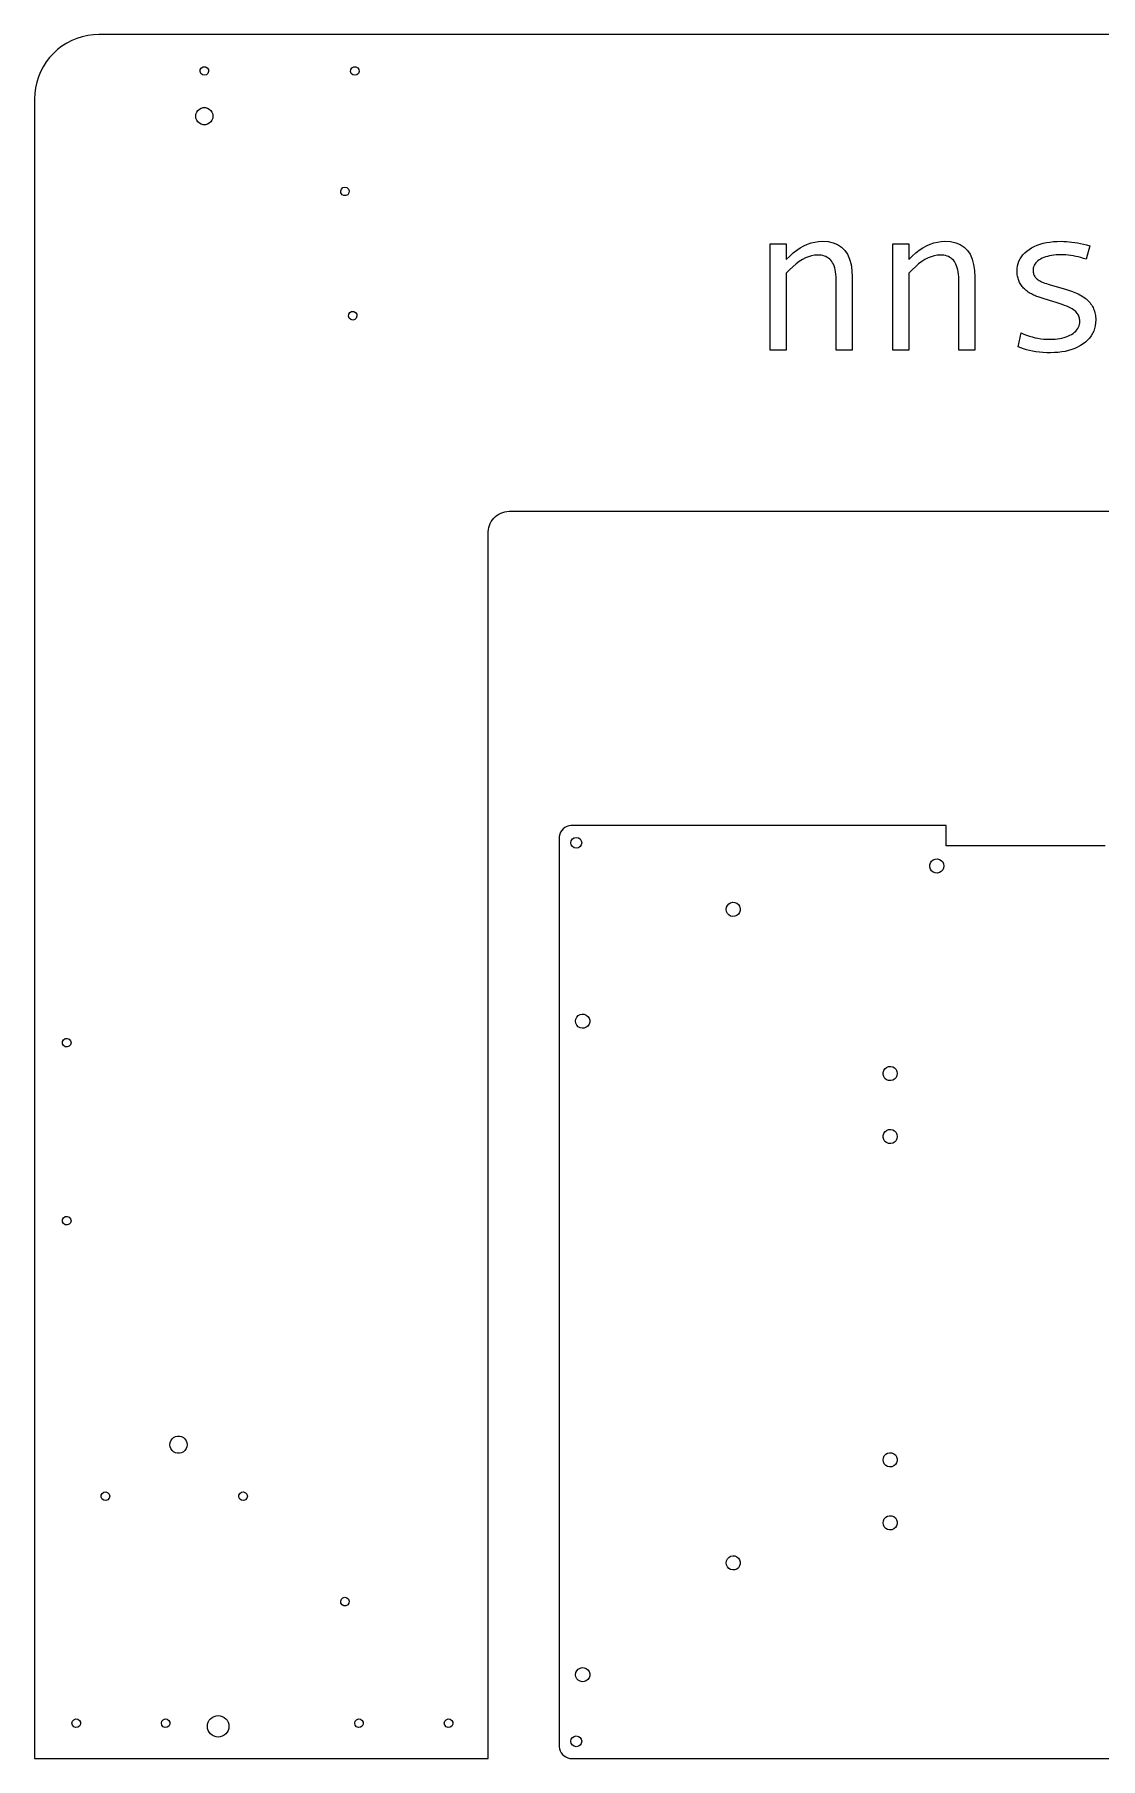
# Model space of a CAD drawing. Header units: metres. Extents: x -237 to 237, y 0 to 401.
# Drawn here: x -237.2 to 10.7, y 0 to 401 of the extents above; entities that cross this region are included whole.
import ezdxf

# ---------------------------------------------------------------- set-up
doc = ezdxf.new("R2010")
doc.units = ezdxf.units.M

msp = doc.modelspace()

# ---------------------------------------------------------------- linework, layer by layer
for p, q in [((-222.25, 401), (-223.557, 400.943)), ((222.25, 401), (-222.25, 401)), ((-231.892, 397.491), (-232.857, 396.607)), ((-230.854, 398.287), (-231.892, 397.491)), ((-229.75, 398.99), (-230.854, 398.287)), ((-228.589, 399.595), (-229.75, 398.99)), ((-227.38, 400.095), (-228.589, 399.595)), ((-226.132, 400.489), (-227.38, 400.095)), ((-224.855, 400.772), (-226.132, 400.489)), ((-223.557, 400.943), (-224.855, 400.772)), ((-235.24, 393.5), (-235.845, 392.339)), ((-234.537, 394.604), (-235.24, 393.5)), ((-233.741, 395.642), (-234.537, 394.604)), ((-232.857, 396.607), (-233.741, 395.642)), ((-198.685, 392.855), (-198.413, 393.249)), ((-198.413, 393.249), (-197.989, 393.471)), ((-197.989, 393.471), (-197.511, 393.471)), ((-197.511, 393.471), (-197.087, 393.249)), ((-197.087, 393.249), (-196.815, 392.855)), ((-163.685, 392.855), (-163.413, 393.249)), ((-163.413, 393.249), (-162.989, 393.471)), ((-162.989, 393.471), (-162.511, 393.471)), ((-162.511, 393.471), (-162.087, 393.249)), ((-162.087, 393.249), (-161.815, 392.855)), ((-236.739, 389.882), (-237.022, 388.605)), ((-236.345, 391.13), (-236.739, 389.882)), ((-235.845, 392.339), (-236.345, 391.13)), ((-198.743, 392.379), (-198.685, 392.855)), ((-198.573, 391.932), (-198.743, 392.379)), ((-198.215, 391.615), (-198.573, 391.932)), ((-197.75, 391.5), (-198.215, 391.615)), ((-197.285, 391.615), (-197.75, 391.5)), ((-196.927, 391.932), (-197.285, 391.615)), ((-196.757, 392.379), (-196.927, 391.932)), ((-196.815, 392.855), (-196.757, 392.379)), ((-163.743, 392.379), (-163.685, 392.855)), ((-163.573, 391.932), (-163.743, 392.379)), ((-163.215, 391.615), (-163.573, 391.932)), ((-162.75, 391.5), (-163.215, 391.615)), ((-162.285, 391.615), (-162.75, 391.5)), ((-161.927, 391.932), (-162.285, 391.615)), ((-161.757, 392.379), (-161.927, 391.932)), ((-161.815, 392.855), (-161.757, 392.379)), ((-237.193, 387.307), (-237.25, 386)), ((-237.25, 386), (-237.25, 0)), ((-237.022, 388.605), (-237.193, 387.307)), ((-199.75, 382), (-199.692, 382.479)), ((-199.692, 381.521), (-199.75, 382)), ((-199.692, 382.479), (-199.521, 382.929)), ((-199.521, 381.071), (-199.692, 381.521)), ((-199.521, 382.929), (-199.247, 383.326)), ((-199.247, 380.674), (-199.521, 381.071)), ((-199.247, 383.326), (-198.886, 383.646)), ((-198.886, 383.646), (-198.459, 383.87)), ((-198.459, 383.87), (-197.991, 383.985)), ((-197.991, 383.985), (-197.509, 383.985)), ((-197.509, 383.985), (-197.041, 383.87)), ((-197.041, 383.87), (-196.614, 383.646)), ((-196.614, 383.646), (-196.253, 383.326)), ((-196.253, 383.326), (-195.979, 382.929)), ((-195.979, 381.071), (-196.253, 380.674)), ((-195.979, 382.929), (-195.808, 382.479)), ((-195.808, 381.521), (-195.979, 381.071)), ((-195.808, 382.479), (-195.75, 382)), ((-195.75, 382), (-195.808, 381.521)), ((-198.886, 380.354), (-199.247, 380.674)), ((-198.459, 380.13), (-198.886, 380.354)), ((-197.991, 380.015), (-198.459, 380.13)), ((-197.509, 380.015), (-197.991, 380.015)), ((-197.041, 380.13), (-197.509, 380.015)), ((-196.614, 380.354), (-197.041, 380.13)), ((-196.253, 380.674), (-196.614, 380.354)), ((-166.043, 364.611), (-165.873, 365.058)), ((-165.873, 365.058), (-165.515, 365.375)), ((-165.515, 365.375), (-165.05, 365.49)), ((-165.05, 365.49), (-164.585, 365.375)), ((-164.585, 365.375), (-164.227, 365.058)), ((-164.227, 365.058), (-164.057, 364.611)), ((-165.985, 364.135), (-166.043, 364.611)), ((-165.713, 363.741), (-165.985, 364.135)), ((-165.289, 363.519), (-165.713, 363.741)), ((-164.811, 363.519), (-165.289, 363.519)), ((-164.387, 363.741), (-164.811, 363.519)), ((-164.115, 364.135), (-164.387, 363.741)), ((-164.057, 364.611), (-164.115, 364.135)), ((-54.9051, 352.852), (-54.0262, 352.894)), ((-54.0262, 352.894), (-52.7046, 352.81)), ((-26.4002, 352.852), (-25.5213, 352.894)), ((-25.5213, 352.894), (-24.1997, 352.81)), ((0.58505, 352.875), (1.49355, 352.894)), ((1.49355, 352.894), (2.09901, 352.884)), ((2.09901, 352.884), (2.71779, 352.853)), ((-66.1422, 327.55), (-66.1422, 352.318)), ((-66.1422, 352.318), (-62.4302, 352.318)), ((-62.4302, 352.318), (-62.4302, 348.67)), ((-62.4302, 348.67), (-61.6283, 349.473)), ((-61.6283, 349.473), (-60.8179, 350.191)), ((-60.8179, 350.191), (-59.9989, 350.824)), ((-59.9989, 350.824), (-59.1713, 351.373)), ((-59.1713, 351.373), (-58.3352, 351.838)), ((-57.9406, 349.018), (-58.664, 348.638)), ((-58.3352, 351.838), (-57.4905, 352.218)), ((-57.2273, 349.314), (-57.9406, 349.018)), ((-57.4905, 352.218), (-56.6373, 352.514)), ((-56.524, 349.525), (-57.2273, 349.314)), ((-56.6373, 352.514), (-55.7755, 352.725)), ((-55.8306, 349.652), (-56.524, 349.525)), ((-55.1472, 349.694), (-55.8306, 349.652)), ((-55.7755, 352.725), (-54.9051, 352.852)), ((-54.7084, 349.679), (-55.1472, 349.694)), ((-54.2936, 349.635), (-54.7084, 349.679)), ((-53.9027, 349.56), (-54.2936, 349.635)), ((-53.5358, 349.456), (-53.9027, 349.56)), ((-53.1929, 349.323), (-53.5358, 349.456)), ((-52.874, 349.159), (-53.1929, 349.323)), ((-52.5791, 348.966), (-52.874, 349.159)), ((-52.7046, 352.81), (-51.522, 352.558)), ((-52.3082, 348.744), (-52.5791, 348.966)), ((-51.522, 352.558), (-50.4786, 352.137)), ((-50.4786, 352.137), (-49.5744, 351.549)), ((-49.5744, 351.549), (-48.8092, 350.792)), ((-48.8092, 350.792), (-48.1832, 349.867)), ((-48.1832, 349.867), (-47.6962, 348.774)), ((-37.6373, 327.55), (-37.6373, 352.318)), ((-37.6373, 352.318), (-33.9253, 352.318)), ((-33.9253, 352.318), (-33.9253, 348.67)), ((-33.9253, 348.67), (-33.1234, 349.473)), ((-33.1234, 349.473), (-32.313, 350.191)), ((-32.313, 350.191), (-31.494, 350.824)), ((-31.494, 350.824), (-30.6664, 351.373)), ((-30.6664, 351.373), (-29.8303, 351.838)), ((-29.4358, 349.018), (-30.1591, 348.638)), ((-29.8303, 351.838), (-28.9856, 352.218)), ((-28.7224, 349.314), (-29.4358, 349.018)), ((-28.9856, 352.218), (-28.1324, 352.514)), ((-28.0191, 349.525), (-28.7224, 349.314)), ((-28.1324, 352.514), (-27.2706, 352.725)), ((-27.3257, 349.652), (-28.0191, 349.525)), ((-26.6423, 349.694), (-27.3257, 349.652)), ((-27.2706, 352.725), (-26.4002, 352.852)), ((-26.2035, 349.679), (-26.6423, 349.694)), ((-25.7887, 349.635), (-26.2035, 349.679)), ((-25.3978, 349.56), (-25.7887, 349.635)), ((-25.031, 349.456), (-25.3978, 349.56)), ((-24.6881, 349.323), (-25.031, 349.456)), ((-24.3692, 349.159), (-24.6881, 349.323)), ((-24.0742, 348.966), (-24.3692, 349.159)), ((-24.1997, 352.81), (-23.0172, 352.558)), ((-23.8033, 348.744), (-24.0742, 348.966)), ((-23.0172, 352.558), (-21.9738, 352.137)), ((-21.9738, 352.137), (-21.0695, 351.549)), ((-21.0695, 351.549), (-20.3043, 350.792)), ((-20.3043, 350.792), (-19.6783, 349.867)), ((-19.6783, 349.867), (-19.1914, 348.774)), ((-8.04744, 348.819), (-7.739, 349.313)), ((-7.739, 349.313), (-7.37448, 349.78)), ((-7.37448, 349.78), (-6.95387, 350.22)), ((-6.95387, 350.22), (-6.47719, 350.635)), ((-6.47719, 350.635), (-5.94443, 351.022)), ((-5.94443, 351.022), (-5.36534, 351.378)), ((-5.36534, 351.378), (-4.74963, 351.696)), ((-4.74963, 351.696), (-4.09734, 351.977)), ((-4.09734, 351.977), (-3.40843, 352.22)), ((-3.40843, 352.22), (-2.68294, 352.426)), ((-2.9225, 348.949), (-3.28543, 348.759)), ((-2.53447, 349.119), (-2.9225, 348.949)), ((-2.68294, 352.426), (-1.92084, 352.594)), ((-2.12137, 349.268), (-2.53447, 349.119)), ((-1.6832, 349.398), (-2.12137, 349.268)), ((-1.92084, 352.594), (-1.12213, 352.725)), ((-1.21994, 349.508), (-1.6832, 349.398)), ((-0.7316, 349.598), (-1.21994, 349.508)), ((-1.12213, 352.725), (-0.28684, 352.819)), ((-0.21817, 349.668), (-0.7316, 349.598)), ((-0.28684, 352.819), (0.58505, 352.875)), ((0.32031, 349.718), (-0.21817, 349.668)), ((0.8839, 349.748), (0.32031, 349.718)), ((1.47255, 349.758), (0.8839, 349.748)), ((2.0253, 349.748), (1.47255, 349.758)), ((2.58514, 349.717), (2.0253, 349.748)), ((3.1521, 349.666), (2.58514, 349.717)), ((2.71779, 352.853), (3.34988, 352.802)), ((3.72615, 349.594), (3.1521, 349.666)), ((3.34988, 352.802), (3.99532, 352.73)), ((4.3073, 349.502), (3.72615, 349.594)), ((3.99532, 352.73), (4.65405, 352.638)), ((4.89555, 349.389), (4.3073, 349.502)), ((4.65405, 352.638), (5.32611, 352.525)), ((5.49091, 349.256), (4.89555, 349.389)), ((5.32611, 352.525), (6.01149, 352.392)), ((6.09335, 349.103), (5.49091, 349.256)), ((6.01149, 352.392), (6.71019, 352.239)), ((6.7029, 348.929), (6.09335, 349.103)), ((7.31955, 348.734), (6.7029, 348.929)), ((6.71019, 352.239), (7.42221, 352.065)), ((8.14755, 351.87), (7.31955, 348.734)), ((7.42221, 352.065), (8.14755, 351.87)), ((-61.657, 346.273), (-62.4302, 345.47)), ((-62.4302, 345.47), (-62.4302, 327.55)), ((-60.8938, 346.991), (-61.657, 346.273)), ((-60.1405, 347.624), (-60.8938, 346.991)), ((-59.3972, 348.173), (-60.1405, 347.624)), ((-58.664, 348.638), (-59.3972, 348.173)), ((-52.0612, 348.491), (-52.3082, 348.744)), ((-51.8382, 348.209), (-52.0612, 348.491)), ((-51.6376, 347.894), (-51.8382, 348.209)), ((-51.458, 347.542), (-51.6376, 347.894)), ((-51.2996, 347.154), (-51.458, 347.542)), ((-51.1624, 346.73), (-51.2996, 347.154)), ((-51.0462, 346.27), (-51.1624, 346.73)), ((-50.9512, 345.773), (-51.0462, 346.27)), ((-50.8772, 345.239), (-50.9512, 345.773)), ((-50.8244, 344.669), (-50.8772, 345.239)), ((-47.6962, 348.774), (-47.3484, 347.513)), ((-47.3484, 347.513), (-47.1398, 346.084)), ((-47.1398, 346.084), (-47.0702, 344.486)), ((-33.1521, 346.273), (-33.9253, 345.47)), ((-33.9253, 345.47), (-33.9253, 327.55)), ((-32.3889, 346.991), (-33.1521, 346.273)), ((-31.6356, 347.624), (-32.3889, 346.991)), ((-30.8923, 348.173), (-31.6356, 347.624)), ((-30.1591, 348.638), (-30.8923, 348.173)), ((-23.5563, 348.491), (-23.8033, 348.744)), ((-23.3333, 348.209), (-23.5563, 348.491)), ((-23.1327, 347.894), (-23.3333, 348.209)), ((-22.9532, 347.542), (-23.1327, 347.894)), ((-22.7948, 347.154), (-22.9532, 347.542)), ((-22.6575, 346.73), (-22.7948, 347.154)), ((-22.5413, 346.27), (-22.6575, 346.73)), ((-22.4463, 345.773), (-22.5413, 346.27)), ((-22.3724, 345.239), (-22.4463, 345.773)), ((-22.3195, 344.669), (-22.3724, 345.239)), ((-19.1914, 348.774), (-18.8436, 347.513)), ((-18.8436, 347.513), (-18.6349, 346.084)), ((-18.6349, 346.084), (-18.5653, 344.486)), ((-8.74843, 345.952), (-8.7204, 346.579)), ((-8.74239, 345.661), (-8.74843, 345.952)), ((-8.72423, 345.376), (-8.74239, 345.661)), ((-8.69398, 345.096), (-8.72423, 345.376)), ((-8.7204, 346.579), (-8.63628, 347.178)), ((-8.65163, 344.822), (-8.69398, 345.096)), ((-8.63628, 347.178), (-8.49608, 347.752)), ((-8.49608, 347.752), (-8.29979, 348.299)), ((-8.29979, 348.299), (-8.04744, 348.819)), ((-5.01892, 346.417), (-5.03644, 346.09)), ((-5.03644, 346.09), (-5.02841, 345.881)), ((-5.02841, 345.881), (-5.00435, 345.678)), ((-4.9664, 346.731), (-5.01892, 346.417)), ((-5.00435, 345.678), (-4.96425, 345.479)), ((-4.87885, 347.032), (-4.9664, 346.731)), ((-4.96425, 345.479), (-4.90811, 345.287)), ((-4.90811, 345.287), (-4.83594, 345.1)), ((-4.75627, 347.319), (-4.87885, 347.032)), ((-4.83594, 345.1), (-4.74771, 344.918)), ((-4.59868, 347.592), (-4.75627, 347.319)), ((-4.74771, 344.918), (-4.64345, 344.741)), ((-4.40607, 347.852), (-4.59868, 347.592)), ((-4.17844, 348.099), (-4.40607, 347.852)), ((-3.91579, 348.333), (-4.17844, 348.099)), ((-3.61812, 348.552), (-3.91579, 348.333)), ((-3.28543, 348.759), (-3.61812, 348.552)), ((-50.7928, 344.063), (-50.8244, 344.669)), ((-50.7822, 343.421), (-50.7928, 344.063)), ((-50.7822, 327.55), (-50.7822, 343.421)), ((-47.0702, 344.486), (-47.0702, 327.55)), ((-22.2879, 344.063), (-22.3195, 344.669)), ((-22.2773, 343.421), (-22.2879, 344.063)), ((-22.2773, 327.55), (-22.2773, 343.421)), ((-18.5653, 344.486), (-18.5653, 327.55)), ((-8.59718, 344.554), (-8.65163, 344.822)), ((-8.53064, 344.291), (-8.59718, 344.554)), ((-8.45198, 344.035), (-8.53064, 344.291)), ((-8.36124, 343.783), (-8.45198, 344.035)), ((-8.25838, 343.538), (-8.36124, 343.783)), ((-8.14343, 343.298), (-8.25838, 343.538)), ((-8.01666, 343.064), (-8.14343, 343.298)), ((-7.87875, 342.838), (-8.01666, 343.064)), ((-7.72971, 342.617), (-7.87875, 342.838)), ((-7.56952, 342.404), (-7.72971, 342.617)), ((-7.39818, 342.197), (-7.56952, 342.404)), ((-7.21571, 341.996), (-7.39818, 342.197)), ((-7.02211, 341.803), (-7.21571, 341.996)), ((-6.81735, 341.615), (-7.02211, 341.803)), ((-6.60147, 341.435), (-6.81735, 341.615)), ((-6.37444, 341.261), (-6.60147, 341.435)), ((-6.13991, 341.095), (-6.37444, 341.261)), ((-5.90152, 340.936), (-6.13991, 341.095)), ((-5.65927, 340.786), (-5.90152, 340.936)), ((-4.64345, 344.741), (-4.52315, 344.57)), ((-4.52315, 344.57), (-4.38681, 344.404)), ((-4.38681, 344.404), (-4.23444, 344.244)), ((-4.23444, 344.244), (-4.05779, 344.088)), ((-4.05779, 344.088), (-3.84903, 343.933)), ((-3.84903, 343.933), (-3.60818, 343.78)), ((-3.60818, 343.78), (-3.33524, 343.63)), ((-3.33524, 343.63), (-3.03018, 343.481)), ((-3.03018, 343.481), (-2.69304, 343.334)), ((-2.69304, 343.334), (-2.32378, 343.189)), ((-2.32378, 343.189), (-1.92244, 343.046)), ((-1.92244, 343.046), (-1.48898, 342.904)), ((-1.48898, 342.904), (-1.02344, 342.765)), ((-1.02344, 342.765), (2.49455, 341.74)), ((2.49455, 341.74), (2.97206, 341.599)), ((2.97206, 341.599), (3.43179, 341.452)), ((3.43179, 341.452), (3.87373, 341.301)), ((3.87373, 341.301), (4.29791, 341.144)), ((4.29791, 341.144), (4.7043, 340.981)), ((4.7043, 340.981), (5.09291, 340.813)), ((-5.41315, 340.645), (-5.65927, 340.786)), ((-5.16318, 340.511), (-5.41315, 340.645)), ((-4.90935, 340.386), (-5.16318, 340.511)), ((-4.65166, 340.269), (-4.90935, 340.386)), ((-4.39011, 340.16), (-4.65166, 340.269)), ((-4.12471, 340.059), (-4.39011, 340.16)), ((-3.85544, 339.967), (-4.12471, 340.059)), ((-2.90477, 339.663), (-3.85544, 339.967)), ((-1.21077, 339.133), (-2.90477, 339.663)), ((0.37955, 338.644), (-1.21077, 339.133)), ((1.06696, 338.426), (0.37955, 338.644)), ((1.70195, 338.209), (1.06696, 338.426)), ((2.28455, 337.995), (1.70195, 338.209)), ((2.81476, 337.782), (2.28455, 337.995)), ((3.29256, 337.572), (2.81476, 337.782)), ((3.71796, 337.363), (3.29256, 337.572)), ((4.09096, 337.156), (3.71796, 337.363)), ((4.41154, 336.951), (4.09096, 337.156)), ((4.67975, 336.748), (4.41154, 336.951)), ((5.09291, 340.813), (5.46375, 340.64)), ((5.46375, 340.64), (5.81679, 340.461)), ((5.81679, 340.461), (6.15205, 340.277)), ((6.15205, 340.277), (6.46954, 340.088)), ((6.46954, 340.088), (6.77043, 339.892)), ((6.77043, 339.892), (7.05588, 339.688)), ((7.05588, 339.688), (7.32587, 339.476)), ((7.32587, 339.476), (7.58043, 339.256)), ((7.58043, 339.256), (7.81955, 339.028)), ((7.81955, 339.028), (8.04323, 338.792)), ((8.04323, 338.792), (8.25146, 338.547)), ((8.25146, 338.547), (8.44427, 338.295)), ((8.44427, 338.295), (8.62163, 338.035)), ((8.62163, 338.035), (8.78355, 337.766)), ((8.78355, 337.766), (8.93024, 337.489)), ((8.93024, 337.489), (9.06148, 337.204)), ((9.06148, 337.204), (9.17728, 336.909)), ((9.17728, 336.909), (9.27763, 336.606)), ((-164.243, 335.459), (-164.185, 335.935)), ((-164.073, 335.012), (-164.243, 335.459)), ((-164.185, 335.935), (-163.913, 336.329)), ((-163.715, 334.695), (-164.073, 335.012)), ((-163.913, 336.329), (-163.489, 336.551)), ((-163.25, 334.58), (-163.715, 334.695)), ((-163.489, 336.551), (-163.011, 336.551)), ((-162.785, 334.695), (-163.25, 334.58)), ((-163.011, 336.551), (-162.587, 336.329)), ((-162.427, 335.012), (-162.785, 334.695)), ((-162.587, 336.329), (-162.315, 335.935)), ((-162.257, 335.459), (-162.427, 335.012)), ((-162.315, 335.935), (-162.257, 335.459)), ((4.89555, 336.547), (4.67975, 336.748)), ((5.07567, 336.344), (4.89555, 336.547)), ((5.23683, 336.136), (5.07567, 336.344)), ((5.37903, 335.923), (5.23683, 336.136)), ((5.3598, 332.578), (5.53395, 332.888)), ((5.50227, 335.704), (5.37903, 335.923)), ((5.60655, 335.479), (5.50227, 335.704)), ((5.53395, 332.888), (5.6694, 333.213)), ((5.69186, 335.249), (5.60655, 335.479)), ((5.6694, 333.213), (5.76614, 333.552)), ((5.75822, 335.014), (5.69186, 335.249)), ((5.80563, 334.774), (5.75822, 335.014)), ((5.76614, 333.552), (5.8242, 333.907)), ((5.83408, 334.527), (5.80563, 334.774)), ((5.8242, 333.907), (5.84355, 334.276)), ((5.84355, 334.276), (5.83408, 334.527)), ((9.27763, 336.606), (9.36255, 336.294)), ((9.4368, 333.25), (9.28835, 332.618)), ((9.36255, 336.294), (9.43204, 335.974)), ((9.43204, 335.974), (9.48607, 335.644)), ((9.52586, 333.912), (9.4368, 333.25)), ((9.48607, 335.644), (9.52467, 335.306)), ((9.52467, 335.306), (9.54784, 334.959)), ((9.55556, 334.603), (9.52586, 333.912)), ((9.54784, 334.959), (9.55556, 334.603)), ((-8.49243, 328.382), (-7.78044, 331.582)), ((-7.78044, 331.582), (-7.15411, 331.302)), ((-7.15411, 331.302), (-6.51875, 331.052)), ((-6.51875, 331.052), (-5.87436, 330.831)), ((-5.87436, 330.831), (-5.22092, 330.64)), ((-5.22092, 330.64), (-4.55844, 330.478)), ((-4.55844, 330.478), (-3.88692, 330.346)), ((-3.88692, 330.346), (-3.20636, 330.242)), ((-3.20636, 330.242), (-2.51675, 330.169)), ((-2.51675, 330.169), (-1.81812, 330.125)), ((-1.81812, 330.125), (-1.11043, 330.11)), ((-1.11043, 330.11), (-0.50494, 330.121)), ((-0.50494, 330.121), (0.07751, 330.156)), ((0.07751, 330.156), (0.63696, 330.213)), ((0.63696, 330.213), (1.17339, 330.293)), ((1.17339, 330.293), (1.6868, 330.395)), ((1.6868, 330.395), (2.17719, 330.521)), ((2.17719, 330.521), (2.64456, 330.669)), ((2.64456, 330.669), (3.08891, 330.84)), ((3.08891, 330.84), (3.51024, 331.034)), ((3.51024, 331.034), (3.90855, 331.251)), ((3.90855, 331.251), (4.2762, 331.487)), ((4.2762, 331.487), (4.60515, 331.737)), ((4.60515, 331.737), (4.8954, 332.003)), ((4.8954, 332.003), (5.14696, 332.283)), ((5.14696, 332.283), (5.3598, 332.578)), ((6.58655, 329.023), (5.97681, 328.634)), ((7.15067, 329.448), (6.58655, 329.023)), ((7.6554, 329.902), (7.15067, 329.448)), ((8.10074, 330.386), (7.6554, 329.902)), ((8.48671, 330.9), (8.10074, 330.386)), ((8.81329, 331.443), (8.48671, 330.9)), ((9.08051, 332.016), (8.81329, 331.443)), ((9.28835, 332.618), (9.08051, 332.016)), ((-62.4302, 327.55), (-66.1422, 327.55)), ((-47.0702, 327.55), (-50.7822, 327.55)), ((-33.9253, 327.55), (-37.6373, 327.55)), ((-18.5653, 327.55), (-22.2773, 327.55)), ((-7.88292, 328.114), (-8.49243, 328.382)), ((-7.24155, 327.875), (-7.88292, 328.114)), ((-6.56836, 327.664), (-7.24155, 327.875)), ((-5.86331, 327.481), (-6.56836, 327.664)), ((-5.12643, 327.326), (-5.86331, 327.481)), ((-4.35771, 327.199), (-5.12643, 327.326)), ((-3.55716, 327.101), (-4.35771, 327.199)), ((-2.72475, 327.03), (-3.55716, 327.101)), ((-1.86052, 326.988), (-2.72475, 327.03)), ((-0.96443, 326.974), (-1.86052, 326.988)), ((-0.06398, 326.994), (-0.96443, 326.974)), ((0.80415, 327.056), (-0.06398, 326.994)), ((1.64, 327.158), (0.80415, 327.056)), ((2.44356, 327.302), (1.64, 327.158)), ((3.2148, 327.486), (2.44356, 327.302)), ((3.95375, 327.712), (3.2148, 327.486)), ((4.6604, 327.978), (3.95375, 327.712)), ((5.33475, 328.285), (4.6604, 327.978)), ((5.97681, 328.634), (5.33475, 328.285)), ((-130.415, 288.501), (-130.058, 288.849)), ((-130.058, 288.849), (-129.669, 289.16)), ((-129.669, 289.16), (-129.25, 289.43)), ((-129.25, 289.43), (-128.806, 289.658)), ((-128.806, 289.658), (-128.342, 289.84)), ((-128.342, 289.84), (-127.863, 289.975)), ((-127.863, 289.975), (-127.372, 290.061)), ((-127.372, 290.061), (-126.875, 290.098)), ((-126.875, 290.098), (-126.75, 290.095)), ((-126.75, 290.095), (-126.75, 290.1)), ((-126.75, 290.1), (113.25, 290.1)), ((-131.75, 285.1), (-131.744, 285.1)), ((-131.75, 0), (-131.75, 285.1)), ((-131.744, 285.349), (-131.694, 285.845)), ((-131.744, 285.1), (-131.744, 285.349)), ((-131.694, 285.845), (-131.595, 286.334)), ((-131.595, 286.334), (-131.448, 286.81)), ((-131.448, 286.81), (-131.255, 287.269)), ((-131.255, 287.269), (-131.016, 287.707)), ((-131.016, 287.707), (-130.736, 288.119)), ((-130.736, 288.119), (-130.415, 288.501)), ((-113.455, 216.747), (-113.891, 216.511)), ((-112.986, 216.908), (-113.455, 216.747)), ((-112.498, 216.99), (-112.986, 216.908)), ((-25.26, 216.994), (-112.498, 216.99)), ((-25.26, 212.3), (-25.26, 216.994)), ((-115.209, 214.494), (-115.25, 214)), ((-115.25, 214), (-115.24, 2.75226)), ((-115.087, 214.974), (-115.209, 214.494)), ((-114.888, 215.428), (-115.087, 214.974)), ((-114.617, 215.843), (-114.888, 215.428)), ((-114.282, 216.207), (-114.617, 215.843)), ((-113.891, 216.511), (-114.282, 216.207)), ((-112.5, 213), (-112.405, 213.478)), ((-112.405, 212.522), (-112.5, 213)), ((-112.405, 213.478), (-112.134, 213.884)), ((-112.134, 213.884), (-111.728, 214.155)), ((-111.728, 214.155), (-111.25, 214.25)), ((-111.25, 214.25), (-110.772, 214.155)), ((-110.772, 214.155), (-110.366, 213.884)), ((-110.366, 213.884), (-110.095, 213.478)), ((-110.095, 213.478), (-110, 213)), ((-110, 213), (-110.095, 212.522)), ((-112.134, 212.116), (-112.405, 212.522)), ((-111.728, 211.845), (-112.134, 212.116)), ((-111.25, 211.75), (-111.728, 211.845)), ((-110.772, 211.845), (-111.25, 211.75)), ((-110.366, 212.116), (-110.772, 211.845)), ((-110.095, 212.522), (-110.366, 212.116)), ((-28.8966, 208.316), (-28.6195, 208.722)), ((-28.6195, 208.722), (-28.235, 209.029)), ((-28.235, 209.029), (-27.7771, 209.209)), ((-27.7771, 209.209), (-27.2867, 209.245)), ((-27.2867, 209.245), (-26.8072, 209.136)), ((-26.8072, 209.136), (-26.3812, 208.89)), ((-26.3812, 208.89), (-26.0467, 208.529)), ((-26.0467, 208.529), (-25.8333, 208.086)), ((11.76, 212.3), (-25.26, 212.3)), ((-29.0416, 207.846), (-28.8966, 208.316)), ((-29.0416, 207.354), (-29.0416, 207.846)), ((-28.8966, 206.884), (-29.0416, 207.354)), ((-28.6195, 206.478), (-28.8966, 206.884)), ((-28.235, 206.171), (-28.6195, 206.478)), ((-27.7771, 205.991), (-28.235, 206.171)), ((-27.2867, 205.955), (-27.7771, 205.991)), ((-26.8072, 206.064), (-27.2867, 205.955)), ((-26.3812, 206.31), (-26.8072, 206.064)), ((-26.0467, 206.671), (-26.3812, 206.31)), ((-25.8333, 207.114), (-26.0467, 206.671)), ((-25.8333, 208.086), (-25.76, 207.6)), ((-25.76, 207.6), (-25.8333, 207.114)), ((-76.4, 197.5), (-76.3267, 197.986)), ((-76.3267, 197.014), (-76.4, 197.5)), ((-76.3267, 197.986), (-76.1133, 198.429)), ((-76.1133, 196.571), (-76.3267, 197.014)), ((-76.1133, 198.429), (-75.7787, 198.79)), ((-75.7787, 196.21), (-76.1133, 196.571)), ((-75.7787, 198.79), (-75.3528, 199.036)), ((-75.3528, 199.036), (-74.8733, 199.145)), ((-74.8733, 199.145), (-74.3828, 199.109)), ((-74.3828, 199.109), (-73.925, 198.929)), ((-73.925, 198.929), (-73.5405, 198.622)), ((-73.5405, 198.622), (-73.2634, 198.216)), ((-73.2634, 196.784), (-73.5405, 196.378)), ((-73.2634, 198.216), (-73.1184, 197.746)), ((-73.1184, 197.254), (-73.2634, 196.784)), ((-73.1184, 197.746), (-73.1184, 197.254)), ((-75.3528, 195.964), (-75.7787, 196.21)), ((-74.8733, 195.855), (-75.3528, 195.964)), ((-74.3828, 195.891), (-74.8733, 195.855)), ((-73.925, 196.071), (-74.3828, 195.891)), ((-73.5405, 196.378), (-73.925, 196.071)), ((-111.113, 172.429), (-110.779, 172.79)), ((-110.779, 172.79), (-110.353, 173.036)), ((-110.353, 173.036), (-109.873, 173.145)), ((-109.873, 173.145), (-109.383, 173.109)), ((-109.383, 173.109), (-108.925, 172.929)), ((-108.925, 172.929), (-108.54, 172.622)), ((-108.54, 172.622), (-108.263, 172.216)), ((-111.4, 171.5), (-111.327, 171.986)), ((-111.327, 171.014), (-111.4, 171.5)), ((-111.327, 171.986), (-111.113, 172.429)), ((-111.113, 170.571), (-111.327, 171.014)), ((-110.779, 170.21), (-111.113, 170.571)), ((-110.353, 169.964), (-110.779, 170.21)), ((-109.873, 169.855), (-110.353, 169.964)), ((-109.383, 169.891), (-109.873, 169.855)), ((-108.925, 170.071), (-109.383, 169.891)), ((-108.54, 170.378), (-108.925, 170.071)), ((-108.263, 170.784), (-108.54, 170.378)), ((-108.263, 172.216), (-108.118, 171.746)), ((-108.118, 171.254), (-108.263, 170.784)), ((-108.118, 171.746), (-108.118, 171.254)), ((-230.721, 166.739), (-230.499, 167.163)), ((-230.721, 166.261), (-230.721, 166.739)), ((-230.499, 165.837), (-230.721, 166.261)), ((-230.499, 167.163), (-230.105, 167.435)), ((-230.105, 165.565), (-230.499, 165.837)), ((-230.105, 167.435), (-229.629, 167.493)), ((-229.629, 165.507), (-230.105, 165.565)), ((-229.629, 167.493), (-229.182, 167.323)), ((-229.182, 165.677), (-229.629, 165.507)), ((-229.182, 167.323), (-228.865, 166.965)), ((-228.865, 166.035), (-229.182, 165.677)), ((-228.865, 166.965), (-228.75, 166.5)), ((-228.75, 166.5), (-228.865, 166.035)), ((-39.7466, 160.04), (-39.4695, 160.447)), ((-39.4695, 160.447), (-39.085, 160.754)), ((-39.085, 160.754), (-38.6272, 160.933)), ((-38.6272, 160.933), (-38.1367, 160.97)), ((-38.1367, 160.97), (-37.6572, 160.861)), ((-37.6572, 160.861), (-37.2312, 160.615)), ((-37.2312, 160.615), (-36.8967, 160.254)), ((-39.8916, 159.57), (-39.7466, 160.04)), ((-39.8916, 159.079), (-39.8916, 159.57)), ((-39.7466, 158.609), (-39.8916, 159.079)), ((-39.4695, 158.202), (-39.7466, 158.609)), ((-39.085, 157.896), (-39.4695, 158.202)), ((-38.6272, 157.716), (-39.085, 157.896)), ((-38.1367, 157.679), (-38.6272, 157.716)), ((-37.6572, 157.789), (-38.1367, 157.679)), ((-37.2312, 158.035), (-37.6572, 157.789)), ((-36.8967, 158.395), (-37.2312, 158.035)), ((-36.8967, 160.254), (-36.6833, 159.811)), ((-36.6833, 158.838), (-36.8967, 158.395)), ((-36.6833, 159.811), (-36.61, 159.325)), ((-36.61, 159.325), (-36.6833, 158.838)), ((-39.8916, 144.921), (-39.7466, 145.391)), ((-39.8916, 144.429), (-39.8916, 144.921)), ((-39.7466, 143.96), (-39.8916, 144.429)), ((-39.7466, 145.391), (-39.4695, 145.798)), ((-39.4695, 145.798), (-39.085, 146.104)), ((-39.085, 146.104), (-38.6272, 146.284)), ((-38.6272, 146.284), (-38.1367, 146.321)), ((-38.1367, 146.321), (-37.6572, 146.211)), ((-37.6572, 146.211), (-37.2312, 145.965)), ((-37.2312, 145.965), (-36.8967, 145.605)), ((-36.8967, 145.605), (-36.6833, 145.162)), ((-36.6833, 145.162), (-36.61, 144.675)), ((-36.61, 144.675), (-36.6833, 144.189)), ((-39.4695, 143.553), (-39.7466, 143.96)), ((-39.085, 143.246), (-39.4695, 143.553)), ((-38.6272, 143.067), (-39.085, 143.246)), ((-38.1367, 143.03), (-38.6272, 143.067)), ((-37.6572, 143.139), (-38.1367, 143.03)), ((-37.2312, 143.385), (-37.6572, 143.139)), ((-36.8967, 143.746), (-37.2312, 143.385)), ((-36.6833, 144.189), (-36.8967, 143.746)), ((-230.721, 125.339), (-230.499, 125.763)), ((-230.721, 124.861), (-230.721, 125.339)), ((-230.499, 124.437), (-230.721, 124.861)), ((-230.499, 125.763), (-230.105, 126.035)), ((-230.105, 124.165), (-230.499, 124.437)), ((-230.105, 126.035), (-229.629, 126.093)), ((-229.629, 126.093), (-229.182, 125.923)), ((-229.182, 125.923), (-228.865, 125.565)), ((-228.865, 124.635), (-229.182, 124.277)), ((-228.865, 125.565), (-228.75, 125.1)), ((-228.75, 125.1), (-228.865, 124.635)), ((-229.629, 124.107), (-230.105, 124.165)), ((-229.182, 124.277), (-229.629, 124.107)), ((-205.75, 73), (-205.692, 73.4786)), ((-205.692, 72.5214), (-205.75, 73)), ((-205.692, 73.4786), (-205.521, 73.9294)), ((-205.521, 72.0705), (-205.692, 72.5214)), ((-205.521, 73.9294), (-205.247, 74.3262)), ((-205.247, 74.3262), (-204.886, 74.646)), ((-204.886, 74.646), (-204.459, 74.87)), ((-204.459, 74.87), (-203.991, 74.9854)), ((-203.991, 74.9854), (-203.509, 74.9854)), ((-203.509, 74.9854), (-203.041, 74.87)), ((-203.041, 74.87), (-202.614, 74.646)), ((-202.614, 74.646), (-202.253, 74.3262)), ((-202.253, 74.3262), (-201.979, 73.9294)), ((-201.979, 73.9294), (-201.808, 73.4786)), ((-201.808, 72.5214), (-201.979, 72.0705)), ((-201.808, 73.4786), (-201.75, 73)), ((-201.75, 73), (-201.808, 72.5214)), ((-205.247, 71.6738), (-205.521, 72.0705)), ((-204.886, 71.354), (-205.247, 71.6738)), ((-204.459, 71.13), (-204.886, 71.354)), ((-203.991, 71.0146), (-204.459, 71.13)), ((-203.509, 71.0146), (-203.991, 71.0146)), ((-203.041, 71.13), (-203.509, 71.0146)), ((-202.614, 71.354), (-203.041, 71.13)), ((-202.253, 71.6738), (-202.614, 71.354)), ((-201.979, 72.0705), (-202.253, 71.6738)), ((-39.91, 69.4746), (-39.8367, 69.9609)), ((-39.8367, 68.9882), (-39.91, 69.4746)), ((-39.8367, 69.9609), (-39.6233, 70.4041)), ((-39.6233, 68.5451), (-39.8367, 68.9882)), ((-39.6233, 70.4041), (-39.2888, 70.7646)), ((-39.2888, 68.1846), (-39.6233, 68.5451)), ((-39.2888, 70.7646), (-38.8628, 71.0105)), ((-38.8628, 67.9386), (-39.2888, 68.1846)), ((-38.8628, 71.0105), (-38.3833, 71.12)), ((-38.3833, 71.12), (-37.8928, 71.0832)), ((-37.8928, 71.0832), (-37.435, 70.9035)), ((-37.435, 70.9035), (-37.0505, 70.5969)), ((-37.0505, 68.3523), (-37.435, 68.0456)), ((-37.0505, 70.5969), (-36.7734, 70.1905)), ((-36.7734, 68.7587), (-37.0505, 68.3523)), ((-36.7734, 70.1905), (-36.6284, 69.7205)), ((-36.6284, 69.2287), (-36.7734, 68.7587)), ((-36.6284, 69.7205), (-36.6284, 69.2287)), ((-38.3833, 67.8292), (-38.8628, 67.9386)), ((-37.8928, 67.8659), (-38.3833, 67.8292)), ((-37.435, 68.0456), (-37.8928, 67.8659)), ((-221.721, 61.2393), (-221.499, 61.6631)), ((-221.721, 60.7607), (-221.721, 61.2393)), ((-221.499, 60.3369), (-221.721, 60.7607)), ((-221.499, 61.6631), (-221.105, 61.935)), ((-221.105, 60.065), (-221.499, 60.3369)), ((-221.105, 61.935), (-220.629, 61.9927)), ((-220.629, 61.9927), (-220.182, 61.823)), ((-220.182, 60.177), (-220.629, 60.0073)), ((-220.182, 61.823), (-219.865, 61.4647)), ((-219.865, 60.5353), (-220.182, 60.177)), ((-219.865, 61.4647), (-219.75, 61)), ((-219.75, 61), (-219.865, 60.5353)), ((-189.721, 61.2393), (-189.499, 61.6631)), ((-189.721, 60.7607), (-189.721, 61.2393)), ((-189.499, 60.3369), (-189.721, 60.7607)), ((-189.499, 61.6631), (-189.105, 61.935)), ((-189.105, 60.065), (-189.499, 60.3369)), ((-189.105, 61.935), (-188.629, 61.9927)), ((-188.629, 61.9927), (-188.182, 61.823)), ((-188.182, 60.177), (-188.629, 60.0073)), ((-188.182, 61.823), (-187.865, 61.4647)), ((-187.865, 60.5353), (-188.182, 60.177)), ((-187.865, 61.4647), (-187.75, 61)), ((-187.75, 61), (-187.865, 60.5353)), ((-220.629, 60.0073), (-221.105, 60.065)), ((-188.629, 60.0073), (-189.105, 60.065)), ((-39.2888, 56.1154), (-38.8628, 56.3614)), ((-38.8628, 56.3614), (-38.3833, 56.4708)), ((-38.3833, 56.4708), (-37.8928, 56.434)), ((-37.8928, 56.434), (-37.435, 56.2543)), ((-37.435, 56.2543), (-37.0505, 55.9477)), ((-39.91, 54.8254), (-39.8367, 55.3118)), ((-39.8367, 54.3391), (-39.91, 54.8254)), ((-39.8367, 55.3118), (-39.6233, 55.7549)), ((-39.6233, 53.8959), (-39.8367, 54.3391)), ((-39.6233, 55.7549), (-39.2888, 56.1154)), ((-39.2888, 53.5354), (-39.6233, 53.8959)), ((-38.8628, 53.2895), (-39.2888, 53.5354)), ((-38.3833, 53.18), (-38.8628, 53.2895)), ((-37.8928, 53.2168), (-38.3833, 53.18)), ((-37.435, 53.3965), (-37.8928, 53.2168)), ((-37.0505, 53.7031), (-37.435, 53.3965)), ((-37.0505, 55.9477), (-36.7734, 55.5413)), ((-36.7734, 54.1095), (-37.0505, 53.7031)), ((-36.7734, 55.5413), (-36.6284, 55.0713)), ((-36.6284, 54.5795), (-36.7734, 54.1095)), ((-36.6284, 55.0713), (-36.6284, 54.5795)), ((-76.4, 45.5), (-76.3267, 45.9863)), ((-76.3267, 45.0136), (-76.4, 45.5)), ((-76.3267, 45.9863), (-76.1133, 46.4295)), ((-76.1133, 44.5705), (-76.3267, 45.0136)), ((-76.1133, 46.4295), (-75.7787, 46.79)), ((-75.7787, 44.21), (-76.1133, 44.5705)), ((-75.7787, 46.79), (-75.3528, 47.0359)), ((-75.3528, 43.9641), (-75.7787, 44.21)), ((-75.3528, 47.0359), (-74.8733, 47.1454)), ((-74.8733, 47.1454), (-74.3828, 47.1086)), ((-74.3828, 47.1086), (-73.925, 46.9289)), ((-73.925, 46.9289), (-73.5405, 46.6223)), ((-73.5405, 44.3777), (-73.925, 44.071)), ((-73.5405, 46.6223), (-73.2634, 46.2159)), ((-73.2634, 44.7841), (-73.5405, 44.3777)), ((-73.2634, 46.2159), (-73.1184, 45.7459)), ((-73.1184, 45.2541), (-73.2634, 44.7841)), ((-73.1184, 45.7459), (-73.1184, 45.2541)), ((-74.8733, 43.8546), (-75.3528, 43.9641)), ((-74.3828, 43.8914), (-74.8733, 43.8546)), ((-73.925, 44.071), (-74.3828, 43.8914)), ((-166.043, 36.6305), (-165.873, 37.0781)), ((-165.985, 36.1554), (-166.043, 36.6305)), ((-165.713, 35.7615), (-165.985, 36.1554)), ((-165.873, 37.0781), (-165.515, 37.3954)), ((-165.515, 37.3954), (-165.05, 37.51)), ((-165.05, 37.51), (-164.585, 37.3954)), ((-164.585, 37.3954), (-164.227, 37.0781)), ((-164.115, 36.1554), (-164.387, 35.7615)), ((-164.227, 37.0781), (-164.057, 36.6305)), ((-164.057, 36.6305), (-164.115, 36.1554)), ((-165.289, 35.539), (-165.713, 35.7615)), ((-164.811, 35.539), (-165.289, 35.539)), ((-164.387, 35.7615), (-164.811, 35.539)), ((-111.327, 19.9863), (-111.113, 20.4295)), ((-111.113, 20.4295), (-110.779, 20.79)), ((-110.779, 20.79), (-110.353, 21.0359)), ((-110.353, 21.0359), (-109.873, 21.1454)), ((-109.873, 21.1454), (-109.383, 21.1086)), ((-109.383, 21.1086), (-108.925, 20.9289)), ((-108.925, 20.9289), (-108.54, 20.6223)), ((-108.54, 20.6223), (-108.263, 20.2159)), ((-108.263, 20.2159), (-108.118, 19.7459)), ((-111.4, 19.5), (-111.327, 19.9863)), ((-111.327, 19.0136), (-111.4, 19.5)), ((-111.113, 18.5705), (-111.327, 19.0136)), ((-110.779, 18.21), (-111.113, 18.5705)), ((-110.353, 17.9641), (-110.779, 18.21)), ((-109.873, 17.8546), (-110.353, 17.9641)), ((-109.383, 17.8914), (-109.873, 17.8546)), ((-108.925, 18.071), (-109.383, 17.8914)), ((-108.54, 18.3777), (-108.925, 18.071)), ((-108.263, 18.7841), (-108.54, 18.3777)), ((-108.118, 19.2541), (-108.263, 18.7841)), ((-108.118, 19.7459), (-108.118, 19.2541)), ((-228.55, 8.2), (-228.435, 8.66472)), ((-228.435, 7.73528), (-228.55, 8.2)), ((-228.435, 8.66472), (-228.118, 9.02298)), ((-228.118, 9.02298), (-227.671, 9.1927)), ((-227.671, 9.1927), (-227.195, 9.13501)), ((-227.195, 9.13501), (-226.801, 8.86311)), ((-226.801, 8.86311), (-226.579, 8.4393)), ((-226.579, 8.4393), (-226.579, 7.96068)), ((-207.73, 8.2), (-207.615, 8.66472)), ((-207.615, 7.73528), (-207.73, 8.2)), ((-207.615, 8.66472), (-207.298, 9.02298)), ((-207.298, 9.02298), (-206.851, 9.1927)), ((-206.851, 9.1927), (-206.375, 9.13501)), ((-206.375, 9.13501), (-205.981, 8.86311)), ((-205.981, 8.86311), (-205.759, 8.4393)), ((-205.759, 8.4393), (-205.759, 7.96068)), ((-196.982, 7.98772), (-196.84, 8.4567)), ((-196.84, 8.4567), (-196.609, 8.88892)), ((-196.609, 8.88892), (-196.298, 9.26776)), ((-196.298, 9.26776), (-195.919, 9.57866)), ((-195.919, 9.57866), (-195.487, 9.80969)), ((-195.487, 9.80969), (-195.018, 9.95195)), ((-195.018, 9.95195), (-194.53, 9.99998)), ((-194.53, 9.99998), (-194.042, 9.95195)), ((-194.042, 9.95195), (-193.573, 9.80969)), ((-193.573, 9.80969), (-193.141, 9.57866)), ((-193.141, 9.57866), (-192.762, 9.26776)), ((-192.762, 9.26776), (-192.451, 8.88892)), ((-192.451, 8.88892), (-192.22, 8.4567)), ((-192.22, 8.4567), (-192.078, 7.98772)), ((-162.77, 8.2), (-162.655, 8.66472)), ((-162.655, 7.73528), (-162.77, 8.2)), ((-162.655, 8.66472), (-162.338, 9.02298)), ((-162.338, 9.02298), (-161.891, 9.1927)), ((-161.891, 9.1927), (-161.415, 9.13501)), ((-161.415, 9.13501), (-161.021, 8.86311)), ((-161.021, 8.86311), (-160.799, 8.4393)), ((-160.799, 8.4393), (-160.799, 7.96068)), ((-141.95, 8.2), (-141.835, 8.66472)), ((-141.835, 7.73528), (-141.95, 8.2)), ((-141.835, 8.66472), (-141.518, 9.02298)), ((-141.518, 9.02298), (-141.071, 9.1927)), ((-141.071, 9.1927), (-140.595, 9.13501)), ((-140.595, 9.13501), (-140.201, 8.86311)), ((-140.201, 8.86311), (-139.979, 8.4393)), ((-139.979, 8.4393), (-139.979, 7.96068)), ((-228.118, 7.37701), (-228.435, 7.73528)), ((-227.671, 7.20729), (-228.118, 7.37701)), ((-227.195, 7.26497), (-227.671, 7.20729)), ((-226.801, 7.53687), (-227.195, 7.26497)), ((-226.579, 7.96068), (-226.801, 7.53687)), ((-207.298, 7.37701), (-207.615, 7.73528)), ((-206.851, 7.20729), (-207.298, 7.37701)), ((-206.375, 7.26497), (-206.851, 7.20729)), ((-205.981, 7.53687), (-206.375, 7.26497)), ((-205.759, 7.96068), (-205.981, 7.53687)), ((-197.03, 7.49998), (-196.982, 7.98772)), ((-196.982, 7.01227), (-197.03, 7.49998)), ((-196.84, 6.54329), (-196.982, 7.01227)), ((-196.609, 6.11107), (-196.84, 6.54329)), ((-196.298, 5.73222), (-196.609, 6.11107)), ((-195.919, 5.42133), (-196.298, 5.73222)), ((-195.487, 5.19029), (-195.919, 5.42133)), ((-195.018, 5.04803), (-195.487, 5.19029)), ((-194.53, 4.99998), (-195.018, 5.04803)), ((-194.042, 5.04803), (-194.53, 4.99998)), ((-193.573, 5.19029), (-194.042, 5.04803)), ((-193.141, 5.42133), (-193.573, 5.19029)), ((-192.762, 5.73222), (-193.141, 5.42133)), ((-192.451, 6.11107), (-192.762, 5.73222)), ((-192.22, 6.54329), (-192.451, 6.11107)), ((-192.078, 7.01227), (-192.22, 6.54329)), ((-192.078, 7.98772), (-192.03, 7.49998)), ((-192.03, 7.49998), (-192.078, 7.01227)), ((-162.338, 7.37701), (-162.655, 7.73528)), ((-161.891, 7.20729), (-162.338, 7.37701)), ((-161.415, 7.26497), (-161.891, 7.20729)), ((-161.021, 7.53687), (-161.415, 7.26497)), ((-160.799, 7.96068), (-161.021, 7.53687)), ((-141.518, 7.37701), (-141.835, 7.73528)), ((-141.071, 7.20729), (-141.518, 7.37701)), ((-140.595, 7.26497), (-141.071, 7.20729)), ((-140.201, 7.53687), (-140.595, 7.26497)), ((-139.979, 7.96068), (-140.201, 7.53687)), ((-112.5, 4), (-112.405, 4.47835)), ((-112.405, 4.47835), (-112.134, 4.88388)), ((-112.134, 4.88388), (-111.728, 5.15485)), ((-111.728, 5.15485), (-111.25, 5.25)), ((-111.25, 5.25), (-110.772, 5.15485)), ((-110.772, 5.15485), (-110.366, 4.88388)), ((-110.366, 4.88388), (-110.095, 4.47835)), ((-110.095, 4.47835), (-110, 4)), ((-237.25, 0), (-131.75, 0)), ((-115.24, 2.75226), (-115.158, 2.26353)), ((-115.158, 2.26353), (-114.997, 1.79491)), ((-114.997, 1.79491), (-114.761, 1.35915)), ((-114.761, 1.35915), (-114.457, 0.96815)), ((-114.457, 0.96815), (-114.093, 0.63257)), ((-114.093, 0.63257), (-113.678, 0.36157)), ((-113.678, 0.36157), (-113.224, 0.16254)), ((-113.224, 0.16254), (-112.744, 0.04091)), ((-112.744, 0.04091), (-112.25, 0)), ((-112.405, 3.52164), (-112.5, 4)), ((-112.134, 3.1161), (-112.405, 3.52164)), ((-112.25, 0), (98.9977, 0.01024)), ((-111.728, 2.84514), (-112.134, 3.1161)), ((-111.25, 2.75), (-111.728, 2.84514)), ((-110.772, 2.84514), (-111.25, 2.75)), ((-110.366, 3.1161), (-110.772, 2.84514)), ((-110.095, 3.52164), (-110.366, 3.1161)), ((-110, 4), (-110.095, 3.52164))]:
    msp.add_line(p, q)

doc.saveas('drawing.dxf')
